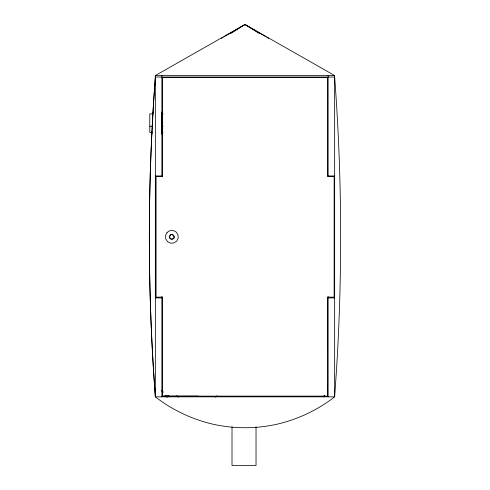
<?xml version="1.0" encoding="UTF-8"?>
<svg xmlns="http://www.w3.org/2000/svg" width="490" height="490" viewBox="0 0 490 490"><rect width="100%" height="100%" fill="white"/><g stroke="black" fill="none" stroke-linecap="round" stroke-linejoin="round"><path stroke-width="0.73" d="M327.59 347.894L327.62 297.148L334.143 297.148L334.143 176.565L327.62 176.565L327.62 77.579L162.594 77.579L162.594 176.565L156.077 176.565L156.077 297.148L162.594 297.148L162.594 396.134L327.62 396.134L327.62 297.148M151.839 134.285L153.045 112.026M323.915 396.833L324.76 395.589M323.21 396.833L324.117 395.687M230.821 33.461L245 24.5L334.652 75.558L334.652 396.833C317.734 410.007 298.006 419.305 277.138 424.181A146.841 146.841 0 0 1 212.862 424.175C191.994 419.305 172.266 410.007 155.348 396.833L153.517 370.22A2132.498 2132.498 0 0 1 151.937 131.81M221.272 38.41L223.244 37.246M224.567 36.474L245 24.5L265.433 36.474M152.917 113.545A2132.498 2132.498 0 0 1 155.348 77.04L334.652 77.04A2132.498 2132.498 0 0 1 336.483 370.22L334.652 396.833L155.348 396.833L155.348 75.558L245 24.5L259.179 33.461M162.594 396.134L167.543 396.122M155.348 75.558L334.652 75.558M152.758 113.876L149.787 113.876L149.787 132.435L152.016 132.435M161.657 113.876L163.139 113.876M149.787 126.242L152.758 126.242M161.657 126.242L163.139 126.242M161.657 132.435L163.139 132.435M155.348 175.965L161.871 175.965M328.129 175.965L334.652 175.965M155.348 297.908L161.871 297.908M328.129 297.908L334.652 297.908M165.645 396.134L198.444 396.122M170.777 239.01C179.138 239.837 169.467 229.473 169.712 237.871M266.756 37.246L268.728 38.41M162.992 391.51L161.871 390.622L163.133 392.484M168.052 395.504L169.736 396.833M169.81 238.134L170.324 238.753M162.766 391.749L161.871 390.622L162.711 391.859M165.883 395.687L167.237 397.396M165.24 395.589L166.086 396.833M327.59 384.981L327.62 396.134M328.129 75.558L328.129 176.467M328.129 296.383L328.129 396.833M256.031 426.845L256.031 465.5L232.015 465.5L232.015 426.845M161.871 75.558L161.871 176.467M161.871 296.389L161.871 396.833M161.841 112.026L161.841 134.285M155.348 396.833A2132.572 2132.572 0 0 1 155.348 77.04M217.095 395.785A29.976 29.976 0 0 1 215.453 397.17M178.385 397.17A29.976 29.976 0 0 1 176.749 395.785M166.992 232.646L165.534 235.647L165.779 238.973L167.654 241.735L170.655 243.187L173.987 242.948L176.743 241.074L178.201 238.067L177.956 234.741L176.082 231.978C173.387 229.853 169.234 229.902 166.992 232.646M170.379 238.636A2.315 2.315 0 0 0 174.152 237.258A2.315 2.315 0 0 0 171.077 234.679A2.315 2.315 0 0 0 170.379 238.636"/></g></svg>
